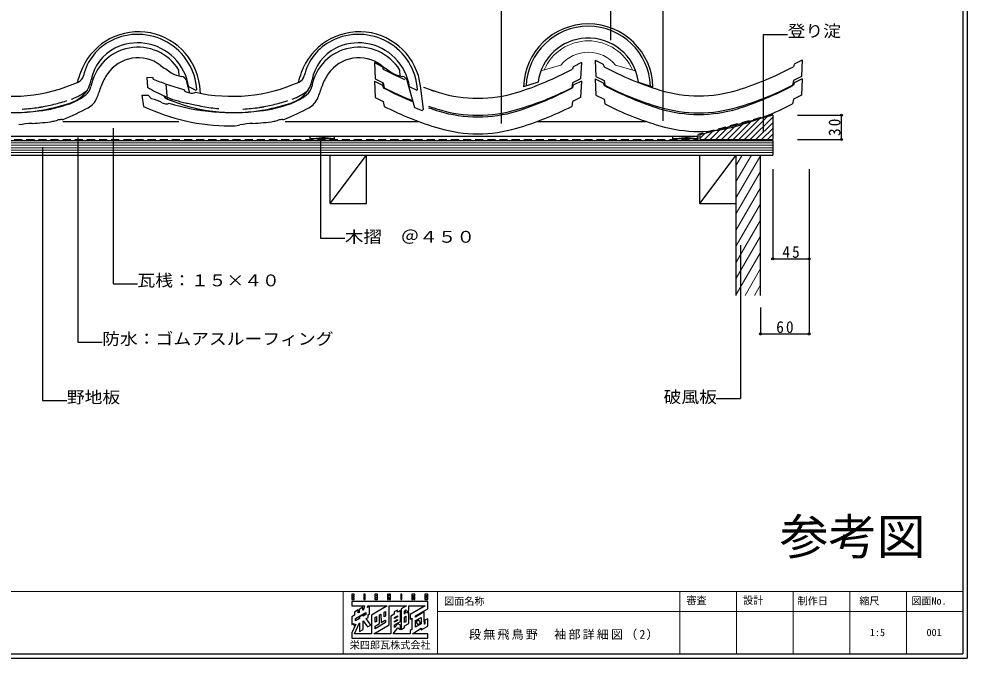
# Model space of a CAD drawing. Units: millimetres, scale not verified. Extents: x -1898 to 2142, y -2692 to 1538.
# Drawn here: x 970 to 2142, y -2692 to -1902 of the extents above; entities that cross this region are included whole.
import ezdxf
from ezdxf.enums import TextEntityAlignment as Align

# ---------------------------------------------------------------- set-up
doc = ezdxf.new("R2010")
doc.units = ezdxf.units.MM
doc.header["$LTSCALE"] = 5
doc.header["$PDMODE"] = 32
doc.header["$PDSIZE"] = 2.5
doc.linetypes.add('DASHED2', pattern=[3, 2, -1])
doc.linetypes.add('DASHED_SPACED', pattern=[12, 6, -6])
doc.layers.add('0-A', color=7, linetype='Continuous', lineweight=25)
doc.styles.add('ＭＳ ゴシック', font='')
doc.styles.get('ＭＳ ゴシック').set_extended_font_data('MS Gothic')

msp = doc.modelspace()

# ---------------------------------------------------------------- linework, layer by layer
at = {"layer": '0-A', "color": 2}
for p, q in [((2136.806, -1346.853), (2136.806, -2686.853)), ((1409.063, -1955.917), (1410.063, -1975.917)), ((1409.063, -1955.917), (1419.063, -1960.917)), ((1682.063, -1952.917), (1683.063, -1972.917)), ((1938.063, -1952.917), (1937.063, -1972.917)), ((1167.981, -1972.476), (1167.448, -1965.048)), ((1419.063, -1960.917), (1420.063, -1963.917)), ((1440.981, -1972.476), (1440.448, -1965.048)), ((1692.063, -1957.917), (1693.063, -1960.917)), ((1127.885, -1974.202), (1134.772, -1973.698)), ((1127.885, -1974.202), (1128.777, -1986.406)), ((1134.772, -1973.698), (1135.721, -1976.395)), ((1176.289, -1977.535), (1180.55, -1993.091)), ((1409.063, -1978.917), (1410.063, -1998.917)), ((1449.289, -1977.535), (1458.56, -2011.381)), ((1611.563, -1979.958), (1593.563, -1985.957)), ((1682.063, -1975.917), (1683.063, -1995.917)), ((1735.563, -1979.958), (1753.563, -1985.957)), ((1938.063, -1975.917), (1937.063, -1995.917)), ((1153.224, -2000.965), (1151.864, -1982.371)), ((1173.224, -1988.918), (1175.295, -1991.752)), ((1188.088, -1990.015), (1179.631, -1985.919)), ((1188.088, -1990.015), (1189.543, -1989.341)), ((1194.325, -1993.885), (1193.178, -1984.664)), ((1419.063, -1980.937), (1420.063, -1983.937)), ((1461.088, -1990.015), (1452.631, -1985.919)), ((1461.088, -1990.015), (1462.543, -1989.341)), ((1469.759, -2013.439), (1466.178, -1984.664)), ((1121.755, -1995.907), (1129.554, -1995.967)), ((1121.755, -1995.907), (1123.79, -2010.002)), ((1129.554, -1995.967), (1133.71, -2000.744)), ((1187.462, -2012.071), (1195.177, -2014.871)), ((1196.228, -2013.919), (1195.177, -2014.871)), ((1458.56, -2011.381), (1468.177, -2014.871)), ((1469.759, -2013.439), (1468.177, -2014.871)), ((156.806, -2686.853), (2136.806, -2686.853))]:
    msp.add_line(p, q, dxfattribs=at)
at = {"layer": '0-A'}
for p, q in [((2141.806, -1341.853), (2141.806, -2691.853)), ((1023.96, -2028.492), (1167.211, -2028.492)), ((1298.665, -2028.492), (1463.315, -2028.492)), ((1610.811, -2028.492), (1744.784, -2028.492)), ((423.784, -2046.936), (1778.261, -2046.936)), ((1457.523, -2615.193), (1456.796, -2615.193)), ((1457.523, -2614.399), (1457.523, -2615.193)), ((1473.795, -2617.972), (1473.002, -2617.972)), ((1473.795, -2614.399), (1473.795, -2617.972)), ((1389.261, -2632.37), (1384.564, -2634.97)), ((1389.261, -2636.072), (1389.261, -2632.37)), ((1390.254, -2635.434), (1389.261, -2636.072)), ((1394.751, -2632.824), (1394.751, -2629.084)), ((1395.747, -2632.281), (1394.751, -2632.824)), ((1397.066, -2627.298), (1395.747, -2632.281)), ((1421.077, -2641.128), (1421.077, -2635.169)), ((1427.427, -2650.846), (1427.427, -2627.298)), ((1437.878, -2632.503), (1433.711, -2634.905)), ((1437.878, -2635.206), (1437.878, -2632.503)), ((1441.45, -2633.185), (1437.878, -2635.206)), ((1448.349, -2632.367), (1446.213, -2637.758)), ((1446.213, -2633.633), (1448.349, -2632.367)), ((1446.213, -2637.758), (1446.213, -2633.633)), ((1449.071, -2636.536), (1451.57, -2632.788)), ((1451.57, -2635.037), (1449.071, -2636.536)), ((1451.57, -2632.788), (1451.57, -2627.232)), ((1390.65, -2642.924), (1385.822, -2645.764)), ((1385.822, -2645.764), (1385.822, -2643.107)), ((1395.148, -2638.437), (1390.65, -2641.095)), ((1390.65, -2641.095), (1390.65, -2642.924)), ((1398.654, -2638.146), (1395.148, -2640.277)), ((1395.148, -2640.277), (1395.148, -2638.437)), ((1409.965, -2647.681), (1409.965, -2641.652)), ((1411.817, -2646.612), (1409.965, -2647.681)), ((1422.664, -2648.134), (1409.965, -2655.647)), ((1417.174, -2637.484), (1417.306, -2648.001)), ((1422.664, -2640.263), (1421.077, -2641.128)), ((1437.614, -2640.99), (1434.174, -2643.095)), ((1434.174, -2643.095), (1434.174, -2641.783)), ((1437.614, -2645.422), (1434.174, -2647.486)), ((1434.174, -2647.486), (1434.174, -2646.216)), ((1446.279, -2647.873), (1446.279, -2641.188)), ((1447.866, -2647.037), (1446.279, -2647.873)), ((1453.29, -2638.079), (1453.29, -2643.636)), ((1462.682, -2650.714), (1466.189, -2648.729)), ((1466.85, -2641.735), (1466.85, -2649.655)), ((1386.35, -2649.985), (1381.191, -2660.569)), ((1383.969, -2651.64), (1386.35, -2649.985)), ((1390.848, -2659.114), (1395.346, -2656.468)), ((1408.239, -2661.958), (1427.427, -2650.846)), ((1409.965, -2652.367), (1415.587, -2648.994)), ((1409.965, -2655.647), (1409.965, -2652.367)), ((1432.499, -2661.958), (1438.209, -2654.417)), ((1437.65, -2649.341), (1434.174, -2654.129)), ((1434.174, -2654.129), (1434.174, -2650.846)), ((1441.45, -2651.309), (1437.65, -2649.341)), ((1438.209, -2654.417), (1441.384, -2656.468)), ((1441.45, -2656.468), (1441.45, -2651.309)), ((1466.85, -2649.655), (1460.041, -2653.892)), ((1429.477, -2661.958), (1408.239, -2661.958)), ((1453.356, -2661.958), (1432.499, -2661.958)), ((1475.052, -2661.958), (1456.052, -2661.958)), ((151.807, -2691.853), (2141.806, -2691.853))]:
    msp.add_line(p, q, dxfattribs=at)
at = {"layer": '0-A', "color": 6}
for p, q in [((1566.122, -2031.098), (1566.122, -1821.528)), ((1701.328, -1928.003), (1701.328, -1821.528)), ((1766.156, -2027.762), (1766.156, -1873.92)), ((1889.98, -1921.01), (1919.98, -1921.01)), ((1889.98, -2042.17), (1889.98, -1921.01)), ((1932.052, -2021.009), (1986.497, -2021.009)), ((1986.497, -2051.009), (1986.497, -2021.009)), ((1086.248, -2037.081), (1086.248, -2229.303)), ((1042.586, -2048.565), (1042.586, -2301.49)), ((1342.574, -2048.841), (1342.574, -2172.912)), ((1932.052, -2051.009), (1986.497, -2051.009)), ((998.923, -2060.494), (998.923, -2373.678)), ((1946.563, -2087.474), (1946.563, -2291.274)), ((1342.574, -2172.912), (1372.574, -2172.912)), ((1861.649, -2181.668), (1861.649, -2370.869)), ((1086.248, -2229.303), (1116.248, -2229.303)), ((1042.586, -2301.49), (1072.586, -2301.49)), ((998.923, -2373.678), (1028.923, -2373.678)), ((1831.649, -2370.869), (1861.649, -2370.869))]:
    msp.add_line(p, q, dxfattribs=at)
at = {"layer": '0-A', "color": 4, "lineweight": 9}
for p, q in [((1615.057, -1965.951), (1639.796, -1958.957)), ((1732.07, -1965.951), (1707.33, -1958.957)), ((1859.607, -2051.009), (1885.231, -2025.385)), ((1866.678, -2051.009), (1894.891, -2022.797)), ((1873.749, -2051.009), (1901.563, -2023.195)), ((1824.252, -2051.009), (1836.935, -2038.326)), ((1831.323, -2051.009), (1846.594, -2035.738)), ((1838.394, -2051.009), (1856.253, -2033.149)), ((1845.465, -2051.009), (1865.912, -2030.561)), ((1852.536, -2051.009), (1875.572, -2027.973)), ((1880.82, -2051.009), (1901.563, -2030.267)), ((1887.892, -2051.009), (1901.563, -2037.338)), ((1811.563, -2049.555), (1817.616, -2043.502)), ((1817.181, -2051.009), (1827.275, -2040.914)), ((1894.963, -2051.009), (1901.563, -2044.409)), ((423.784, -2055.081), (1901.563, -2055.081)), ((423.784, -2058.081), (1901.563, -2058.081)), ((423.784, -2061.081), (1901.563, -2061.081)), ((423.784, -2064.081), (1901.563, -2064.081)), ((423.784, -2067.081), (1901.563, -2067.081)), ((1856.563, -2082.437), (1863.697, -2070.081)), ((1856.563, -2102.437), (1875.244, -2070.081)), ((1856.563, -2122.437), (1886.791, -2070.081)), ((1856.563, -2142.437), (1886.563, -2090.476)), ((1856.563, -2162.437), (1886.563, -2110.476)), ((1856.563, -2182.437), (1886.563, -2130.476)), ((1856.563, -2202.437), (1886.563, -2150.476)), ((1856.563, -2222.437), (1886.563, -2170.476)), ((1856.563, -2242.437), (1886.563, -2190.476)), ((1867.417, -2243.637), (1886.563, -2210.476)), ((1878.964, -2243.637), (1886.563, -2230.476)), ((156.806, -2609.493), (2136.806, -2609.493)), ((1370.464, -2686.853), (1370.464, -2609.493)), ((1487.028, -2609.493), (1487.028, -2686.853)), ((1786.806, -2609.493), (1786.806, -2686.853)), ((1856.806, -2609.493), (1856.806, -2686.853)), ((1926.806, -2609.493), (1926.806, -2686.853)), ((1996.806, -2609.493), (1996.806, -2686.853)), ((2066.806, -2609.493), (2066.806, -2686.853)), ((1487.028, -2634.502), (2136.806, -2634.502))]:
    msp.add_line(p, q, dxfattribs=at)
at = {"layer": '0-A', "color": 6, "linetype": 'DASHED2'}
for p, q in [((1901.563, -2019.973), (1809.338, -2044.685)), ((423.784, -2051.009), (1809.338, -2051.009)), ((1809.338, -2051.009), (1809.338, -2044.685))]:
    msp.add_line(p, q, dxfattribs=at)
at = {"layer": '0-A', "color": 3}
for p, q in [((1901.563, -2021.009), (1811.563, -2045.124)), ((1901.563, -2021.009), (1901.563, -2051.009)), ((1329.563, -2049.936), (1359.563, -2046.936)), ((1778.261, -2049.936), (1778.261, -2046.936)), ((1811.563, -2045.124), (1811.563, -2051.009)), ((1811.563, -2051.009), (1901.563, -2051.009)), ((423.784, -2052.081), (1901.563, -2052.081)), ((1901.563, -2052.081), (1901.563, -2070.081)), ((423.784, -2070.081), (1901.563, -2070.081)), ((1354.564, -2130.081), (1399.564, -2070.081)), ((1354.564, -2130.081), (1354.564, -2070.081)), ((1811.563, -2130.081), (1856.563, -2070.081)), ((1811.563, -2130.081), (1811.563, -2070.081)), ((1856.563, -2243.637), (1856.563, -2070.081)), ((1886.563, -2243.637), (1886.563, -2070.081)), ((1811.563, -2130.081), (1856.563, -2130.081))]:
    msp.add_line(p, q, dxfattribs=at)
at = {"layer": '0-A', "color": 2}
for points in [[(1665.063, -1955.917), (1664.063, -1975.917), (1654.063, -1980.917), (1653.063, -1986.917)], [(1665.063, -1955.917), (1655.063, -1960.917), (1654.063, -1963.917)], [(1682.063, -1952.917), (1692.063, -1957.917), (1693.063, -1960.917)], [(1938.063, -1952.917), (1928.063, -1957.917), (1927.063, -1960.917)], [(1409.063, -1978.917), (1419.063, -1983.917), (1420.063, -1986.917)], [(1410.063, -1975.917), (1420.063, -1980.917), (1421.063, -1986.916)], [(1665.063, -1978.917), (1664.063, -1998.917), (1654.063, -2003.917), (1653.063, -2009.916)], [(1665.063, -1978.917), (1655.063, -1983.917), (1654.063, -1986.917)], [(1682.063, -1975.917), (1692.063, -1980.917), (1693.063, -1983.917)], [(1683.063, -1972.917), (1693.063, -1977.917), (1694.063, -1983.917)], [(1937.063, -1972.917), (1927.063, -1977.917), (1926.063, -1983.917)], [(1938.063, -1975.917), (1928.063, -1980.917), (1927.063, -1983.917)], [(1410.063, -1998.917), (1420.063, -2003.916), (1421.063, -2009.916)], [(1683.063, -1995.917), (1693.063, -2000.917), (1694.063, -2006.916)], [(1937.063, -1995.917), (1927.063, -2000.917), (1926.063, -2006.916)]]:
    msp.add_lwpolyline(points, dxfattribs=at)
at = {"layer": '0-A', "color": 3}
msp.add_lwpolyline([(1329.563, -2049.936), (1329.563, -2046.936), (1359.563, -2046.936), (1359.563, -2049.936)], close=True, dxfattribs=at)
for points in [[(1778.261, -2046.936), (1808.262, -2046.936), (1808.262, -2049.936), (1778.261, -2049.936), (1808.262, -2046.936)], [(1354.564, -2130.081), (1399.564, -2130.081), (1399.564, -2070.081)]]:
    msp.add_lwpolyline(points, dxfattribs=at)
at = {"layer": '0-A', "color": 6}
for points in [[(1901.563, -2087.474), (1901.563, -2198.398), (1946.563, -2198.398)], [(1886.563, -2258.487), (1886.563, -2291.274), (1946.563, -2291.274)]]:
    msp.add_lwpolyline(points, dxfattribs=at)
at = {"layer": '0-A'}
for points in [[(1381.191, -2612.944), (1381.191, -2619.361), (1384.234, -2619.361), (1384.234, -2617.972), (1382.646, -2617.972), (1382.646, -2616.45), (1384.234, -2616.45), (1384.234, -2615.061), (1382.646, -2615.061), (1382.646, -2614.399), (1384.234, -2614.399), (1384.234, -2612.944)], [(1396.074, -2612.944), (1396.074, -2619.361), (1397.595, -2619.361), (1397.595, -2612.944)], [(1409.832, -2612.944), (1409.832, -2616.45), (1411.353, -2616.45), (1411.353, -2617.972), (1409.832, -2617.972), (1409.832, -2619.361), (1412.809, -2619.361), (1412.809, -2615.061), (1411.353, -2615.061), (1411.353, -2614.399), (1412.809, -2614.399), (1412.809, -2612.944)], [(1425.178, -2612.944), (1425.178, -2619.361), (1426.633, -2619.361), (1426.633, -2616.45), (1427.427, -2616.45), (1427.427, -2619.361), (1428.882, -2619.361), (1428.882, -2612.944), (1427.427, -2612.944), (1427.427, -2614.995), (1426.633, -2614.995), (1426.633, -2612.944)], [(1441.715, -2612.944), (1441.715, -2619.361), (1443.236, -2619.361), (1443.236, -2612.944)], [(1455.274, -2612.944), (1455.274, -2619.361), (1456.796, -2619.361), (1456.796, -2616.45), (1457.523, -2616.45), (1457.523, -2619.361), (1458.979, -2619.361), (1458.979, -2616.45), (1458.251, -2615.722), (1458.979, -2614.995), (1458.979, -2612.944)], [(1471.546, -2612.944), (1471.546, -2619.361), (1475.052, -2619.361), (1475.052, -2612.944)]]:
    msp.add_lwpolyline(points, close=True, dxfattribs=at)
for points in [[(1381.191, -2621.939), (1381.191, -2627.298), (1397.066, -2627.298)], [(1460.103, -2639.733), (1475.052, -2630.936), (1475.052, -2621.939), (1381.191, -2621.939)], [(1456.796, -2615.193), (1456.796, -2614.399), (1457.523, -2614.399)], [(1473.002, -2617.972), (1473.002, -2614.399), (1473.795, -2614.399)], [(1384.564, -2634.97), (1384.564, -2638.807), (1381.191, -2640.792), (1381.191, -2650.383)], [(1385.822, -2643.107), (1398.654, -2635.66), (1398.654, -2638.146)], [(1394.751, -2629.084), (1390.254, -2631.663), (1390.254, -2635.434)], [(1403.152, -2637.418), (1403.152, -2627.875), (1400.41, -2629.429), (1401.001, -2627.298), (1424.979, -2627.298)], [(1424.979, -2627.298), (1405.533, -2638.675), (1405.533, -2661.958)], [(1421.077, -2635.169), (1422.664, -2634.203), (1422.664, -2640.263)], [(1427.427, -2627.298), (1448.815, -2627.298), (1442.31, -2631.134)], [(1433.711, -2634.905), (1433.711, -2637.616), (1429.477, -2639.998), (1429.477, -2661.958)], [(1434.174, -2650.846), (1441.45, -2646.612), (1441.45, -2633.185)], [(1442.31, -2631.134), (1442.31, -2656.468), (1446.279, -2654.153), (1446.279, -2652.235), (1451.57, -2649.258), (1451.57, -2635.037)], [(1451.57, -2627.232), (1471.933, -2627.232), (1453.29, -2638.079)], [(1470.752, -2634.839), (1460.103, -2641.335), (1460.103, -2639.733)], [(1466.916, -2657.196), (1475.052, -2652.499), (1475.052, -2643.239), (1471.679, -2645.223), (1471.679, -2649.721), (1471.48, -2649.919), (1470.951, -2650.184), (1470.819, -2644.959), (1470.752, -2634.839)], [(1405.533, -2661.958), (1384.691, -2661.958), (1390.848, -2648.481), (1390.848, -2659.114)], [(1395.346, -2656.468), (1395.346, -2645.982), (1400.617, -2653.423), (1404.647, -2651.047), (1398.919, -2643.041)], [(1398.919, -2643.041), (1401.233, -2641.652), (1401.233, -2638.608), (1403.152, -2637.418)], [(1409.965, -2641.652), (1411.817, -2640.511), (1411.817, -2646.612)], [(1415.587, -2648.994), (1415.587, -2638.391), (1417.174, -2637.484)], [(1417.306, -2648.001), (1417.306, -2648.067), (1422.599, -2645.025), (1422.664, -2645.091), (1422.664, -2648.134)], [(1434.174, -2641.783), (1437.614, -2639.693), (1437.614, -2640.99)], [(1434.174, -2646.216), (1437.614, -2644.124), (1437.614, -2645.422)], [(1446.279, -2641.188), (1447.866, -2640.222), (1447.866, -2647.037)], [(1453.29, -2643.636), (1455.406, -2642.407), (1455.406, -2656.732)], [(1460.041, -2653.892), (1460.104, -2645.601), (1466.85, -2641.735)], [(1466.189, -2648.729), (1464.087, -2645.069), (1460.421, -2647.187), (1462.682, -2650.714)], [(1381.191, -2650.383), (1383.572, -2649.022), (1383.572, -2651.838), (1383.969, -2651.64)], [(1381.191, -2660.569), (1381.191, -2667.25), (1475.052, -2667.25), (1475.052, -2661.958)], [(1455.406, -2656.732), (1453.356, -2657.989), (1453.356, -2661.958)], [(1456.052, -2661.958), (1466.916, -2654.994), (1466.916, -2657.196)]]:
    msp.add_lwpolyline(points, dxfattribs=at)
at = {"layer": '0-A', "color": 2}
for centre, radius, start, end in [((1673.563, -1987.983), 80.026, 1.45042, 178.54958), ((1117.453, -1994.087), 76.309, 7.09399, 160.16903), ((1116.537, -1994.11), 73.161, 3.73732, 116.68221), ((1390.453, -1994.087), 76.309, 7.09399, 160.16903), ((1389.537, -1994.11), 73.161, 3.73732, 116.68221), ((1673.563, -1987.983), 77.026, 2.25957, 177.74043), ((1113.008, -1987.088), 65.302, 116.68221, 166.7978), ((1116.537, -1994.11), 62.68, 81.78899, 116.68221), ((1116.35, -1995.405), 63.988, 8.52537, 81.78899), ((1386.008, -1987.088), 65.302, 116.68221, 166.7978), ((1389.537, -1994.11), 62.68, 81.78899, 116.68221), ((1389.35, -1995.405), 63.988, 8.52537, 81.78899), ((1673.563, -1987.983), 62.517, 93.01474, 172.62524), ((1673.563, -1987.983), 62.517, 7.37476, 93.01474), ((1116.965, -1996.107), 59.273, 31.60086, 169.5837), ((1113.008, -1987.088), 54.82, 116.68221, 169.75917), ((1389.965, -1996.107), 59.273, 31.60086, 169.5837), ((1386.008, -1987.088), 54.82, 116.68221, 169.75917), ((1116.965, -1996.107), 46.186, 53.57706, 145.07296), ((1389.965, -1996.107), 46.186, 53.57706, 145.07296), ((1192.805, -2021.262), 156.411, 160.16903, 164.8579), ((1293.354, -1757.059), 250.895, 233.57706, 237.34308), ((1174.866, -1941.929), 31.313, 237.34308, 263.00632), ((1465.805, -2021.262), 156.411, 160.16903, 164.8579), ((1566.354, -1757.059), 250.895, 233.57706, 237.34308), ((1613.473, -1600.318), 411.839, 241.98993, 246.03172), ((1447.866, -1941.929), 31.313, 237.34308, 263.00632), ((1460.652, -1600.318), 411.839, 287.58293, 298.01007), ((1886.474, -1597.319), 411.839, 241.98993, 252.41707), ((1733.652, -1597.319), 411.839, 287.58293, 298.01007), ((959.712, -1791.709), 205.788, 257.41222, 293.89128), ((1023.814, -1970.974), 35.817, 289.67612, 349.75917), ((1038.516, -1969.613), 11.212, 293.89128, 346.7978), ((1127.062, -2003.159), 58.502, 145.07296, 161.84575), ((1263.848, -1655.104), 345.896, 248.25842, 251.11011), ((1170.297, -1979.176), 6.213, 15.31812, 83.00632), ((1232.712, -1791.709), 205.788, 257.41222, 293.89128), ((1296.814, -1970.974), 35.817, 289.67612, 349.75917), ((1311.516, -1969.613), 11.212, 293.89128, 346.7978), ((1400.062, -2003.159), 58.502, 145.07296, 161.84575), ((1443.297, -1979.176), 6.213, 15.31812, 83.00632), ((1042.096, -1982.344), 16.851, 306.92124, 349.5837), ((852.694, -1913.193), 230.24, 337.95905, 341.84575), ((1235.639, -1805.22), 210.351, 239.46832, 245.63569), ((1263.848, -1655.104), 345.896, 251.11011, 254.81139), ((1263.848, -1655.104), 348.1, 255.26265, 256.21399), ((1315.096, -1982.344), 16.851, 306.92124, 349.5837), ((1125.694, -1913.193), 230.24, 337.95905, 341.84575), ((1613.474, -1623.318), 411.839, 241.98993, 247.68739), ((1592.39, -1654.555), 373.922, 242.72958, 248.68295), ((1613.473, -1600.318), 411.839, 249.56953, 252.41707), ((1613.474, -1600.318), 411.839, 251.00089, 252.41707), ((1460.652, -1623.318), 411.839, 287.58293, 298.01007), ((1481.736, -1654.555), 373.922, 286.04153, 297.27042), ((1886.474, -1620.318), 411.839, 241.98993, 252.41707), ((1865.39, -1651.555), 373.922, 242.72958, 253.95847), ((1810.063, -1828.847), 168.071, 253.40562, 286.59435), ((1733.652, -1620.318), 411.839, 287.58293, 298.01007), ((1754.736, -1651.555), 373.922, 286.04153, 297.27042), ((962.639, -1805.22), 212.388, 247.16724, 278.63424), ((1004.781, -1932.684), 78.967, 291.62864, 306.92124), ((1044.19, -1990.722), 23.645, 297.93792, 337.95905), ((1125.137, -2046.299), 46.354, 61.95436, 79.34243), ((1156.538, -1993.093), 8.541, 205.99904, 247.16724), ((1235.639, -1805.22), 212.388, 247.16724, 278.63424), ((1183.468, -1982.699), 10.788, 256.21399, 294.04841), ((1277.781, -1932.684), 78.967, 291.62864, 306.92124), ((1317.19, -1990.722), 23.645, 297.93792, 337.95905), ((1537.063, -1831.846), 168.071, 253.40562, 286.59435), ((960.951, -1741.526), 276.082, 253.43759, 276.91055), ((972.544, -1837.171), 179.736, 276.91055, 289.48191), ((964.791, -1819.391), 198.054, 278.63424, 280.39616), ((959.712, -1791.709), 226.198, 280.39616, 289.67612), ((890.272, -1700.487), 352.167, 292.54042, 297.93792), ((1029.771, -1998.939), 8.144, 289.48191, 313.01034), ((1019.171, -1968.975), 39.928, 289.48191, 291.62864), ((1231.644, -1781.001), 253.128, 244.78076, 269.72879), ((1159.463, -1981.867), 26.651, 241.95436, 247.68009), ((1151.917, -2000.246), 6.783, 247.68009, 299.44847), ((1233.951, -1741.526), 276.082, 253.43759, 276.91055), ((1245.544, -1837.171), 179.736, 276.91055, 289.48191), ((1237.791, -1819.391), 198.054, 278.63424, 280.39616), ((1232.712, -1791.709), 226.198, 280.39616, 289.67612), ((1163.272, -1700.487), 352.167, 292.54042, 297.93792), ((1302.771, -1998.939), 8.144, 289.48191, 313.01034), ((1292.171, -1968.975), 39.928, 289.48191, 291.62864), ((1592.39, -1677.555), 373.922, 242.72958, 253.95847), ((1592.39, -1654.555), 373.922, 251.85635, 253.95847), ((1613.474, -1623.318), 411.839, 250.52827, 252.41707), ((1537.063, -1852.843), 168.074, 253.40598, 286.59406), ((1537.063, -1854.846), 168.071, 253.40562, 286.59435), ((1481.736, -1677.555), 373.922, 286.04153, 297.27042), ((1865.39, -1674.555), 373.922, 242.72958, 253.95847), ((1810.063, -1849.843), 168.074, 253.40598, 286.59406), ((1810.063, -1851.846), 168.071, 253.40562, 286.59435), ((1754.736, -1674.555), 373.922, 286.04153, 297.27042), ((1006.751, -1994.623), 34.191, 278.45728, 288.02749), ((1023.187, -2045.126), 18.92, 90.45613, 108.02749), ((1022.989, -2020.256), 5.951, 270.45613, 292.54042), ((1279.751, -1994.623), 34.191, 278.45728, 288.02749), ((1296.187, -2045.126), 18.92, 90.45613, 108.02749), ((1295.989, -2020.256), 5.951, 270.45613, 292.54042), ((991.662, -2145.455), 114.605, 92.83411, 101.03745), ((972.937, -1767.21), 264.103, 272.83411, 278.45728), ((1230.742, -1971.559), 62.569, 269.72879, 281.03745), ((1264.662, -2145.455), 114.605, 92.83411, 101.03745), ((1245.937, -1767.21), 264.103, 272.83411, 278.45728), ((1537.063, -1875.843), 168.074, 253.40598, 286.59406), ((1810.063, -1872.843), 168.074, 253.40598, 286.59406)]:
    msp.add_arc(centre, radius, start, end, dxfattribs=at)
at = {"layer": '0-A', "color": 4, "lineweight": 9}
for centre, radius, start, end in [((1673.563, -1988.244), 59.287, 23.28645, 156.71355), ((1673.563, -1986.757), 43.738, 39.46455, 140.5356)]:
    msp.add_arc(centre, radius, start, end, dxfattribs=at)
at = {"layer": '0-A', "color": 2, "linetype": 'DASHED_SPACED'}
for centre, radius, start, end in [((1011.832, -1937.466), 67.403, 289.67612, 309.01004), ((1284.832, -1937.466), 67.403, 289.67612, 309.01004), ((959.712, -1791.709), 222.198, 280.39616, 289.67612), ((1235.639, -1805.22), 210.351, 245.63569, 248.84164), ((1231.644, -1758.697), 253.128, 253.49097, 259.8651), ((1232.712, -1791.709), 222.198, 280.39616, 289.67612), ((962.639, -1805.22), 208.388, 256.5311, 278.63424), ((964.791, -1819.391), 194.054, 278.63424, 280.39616), ((1235.639, -1805.22), 208.388, 256.5311, 278.63424), ((1237.791, -1819.391), 194.054, 278.63424, 280.39616)]:
    msp.add_arc(centre, radius, start, end, dxfattribs=at)
at = {"layer": '0-A', "color": 6}
for p in [(1986.497, -2021.009), (1986.497, -2051.009), (1901.563, -2198.398), (1946.563, -2198.398), (1886.563, -2291.274), (1946.563, -2291.274)]:
    msp.add_point(p, dxfattribs=at)

# ---------------------------------------------------------------- texts
at = {"layer": '0-A', "color": 3, "style": 'ＭＳ ゴシック'}
for s, width, p in [('登り淀', 1.1, (1919.98, -1928.51)), ('木摺\u3000＠４５０', 1.15, (1372.574, -2182.912)), ('瓦桟：１５×４０', 1.1, (1116.248, -2236.803)), ('防水：ゴムアスルーフィング', 1.1, (1072.586, -2308.99)), ('野地板', 1.1, (1028.923, -2381.177)), ('破風板', 1.1, (1766.649, -2380.869))]:
    msp.add_text(s, height=14.66, dxfattribs=dict(at, width=width)).set_placement(p, align=Align.BOTTOM_LEFT)
at = {"layer": '0-A', "style": 'ＭＳ ゴシック'}
for s, height, p in [('参考図', 43.99, (1910.34, -2576.964)), ('栄四郎瓦株式会社', 9.164, (1378.678, -2683.099))]:
    msp.add_text(s, height=height, dxfattribs=at).set_placement(p, align=Align.BOTTOM_LEFT)
at = {"layer": '0-A', "color": 3, "style": 'ＭＳ ゴシック'}
for s, p in [('図面名称', (1495.225, -2628.984)), ('審査', (1794.896, -2627.879)), ('設計', (1864.896, -2627.879)), ('制作日', (1932.279, -2628.605)), ('縮尺', (2008.529, -2628.605)), ('図面No.', (2072.874, -2628.605)), ('1:5', (2021.718, -2667.544)), ('001', (2091.718, -2667.544))]:
    msp.add_text(s, height=9.164, dxfattribs=at).set_placement(p, align=Align.BOTTOM_LEFT)
at = {"layer": '0-A', "color": 3, "insert": (1985.497, -2046.634), "char_height": 14.66, "attachment_point": 7, "rotation": 90, "style": 'ＭＳ ゴシック'}
msp.add_mtext('\\T1.27;\\W0.95;30', dxfattribs=at)
at = {"layer": '0-A', "color": 3, "char_height": 14.66, "attachment_point": 7, "style": 'ＭＳ ゴシック'}
for s, insert in [('\\T1.27;\\W0.95;45', (1913.438, -2197.398)), ('\\T1.27;\\W0.95;60', (1905.891, -2290.274))]:
    msp.add_mtext(s, dxfattribs=dict(at, insert=insert))
at = {"layer": '0-A', "insert": (1526.05, -2669.556), "char_height": 11, "attachment_point": 7, "style": 'ＭＳ ゴシック'}
msp.add_mtext('\\T1.17;段無飛鳥野\u3000袖部詳細図（2）', dxfattribs=at)

doc.saveas('drawing.dxf')
